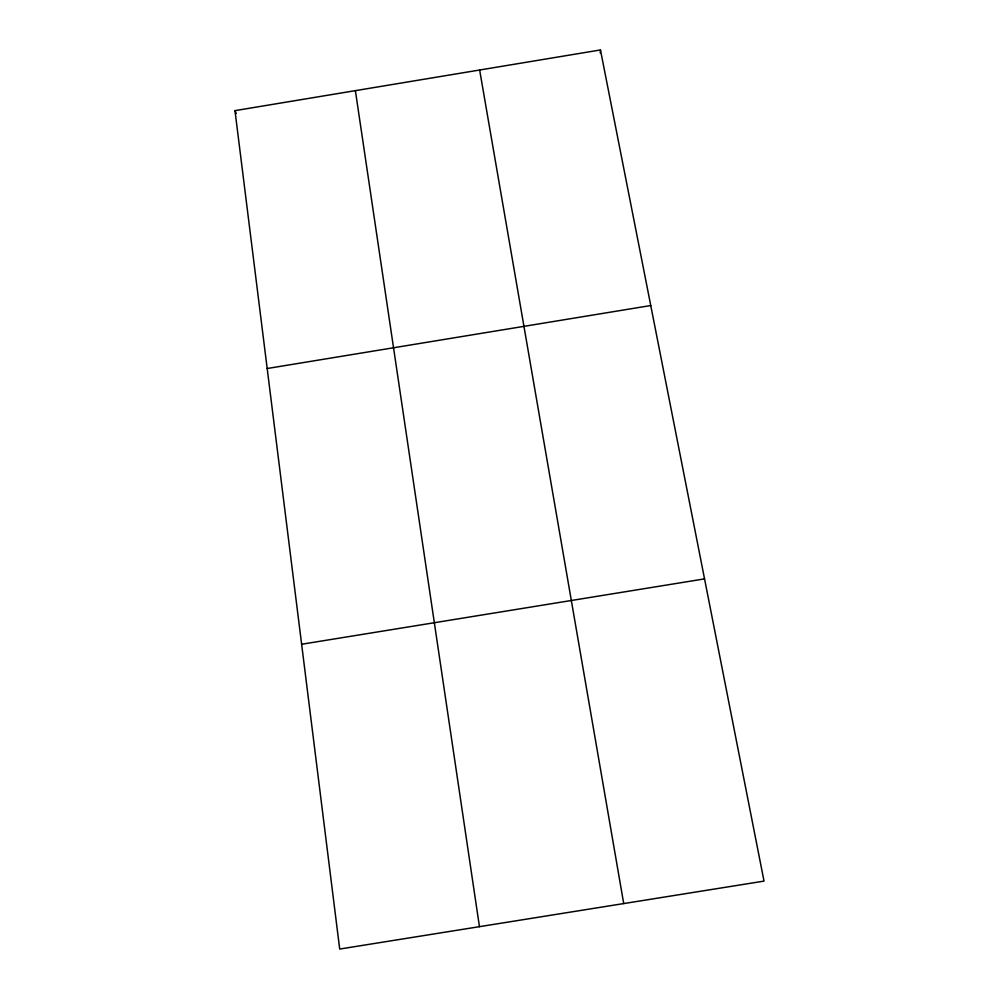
<?xml version="1.0" encoding="UTF-8"?>
<svg xmlns="http://www.w3.org/2000/svg" width="999" height="999" viewBox="0 0 999 999"><rect width="100%" height="100%" fill="white"/><g stroke="black" fill="none" stroke-linecap="round" stroke-linejoin="round"><path stroke-width="1.5" d="M600.262 53.009L600.461 49.95L234.977 110.639L339.697 949.05L764.023 881.106L600.461 49.95M267.183 368.519L650.761 305.532M301.623 644.255L704.545 578.883M234.977 110.639L236.239 113.449M479.645 70.017L623.713 903.571M355.382 90.647L479.445 926.672"/></g></svg>
